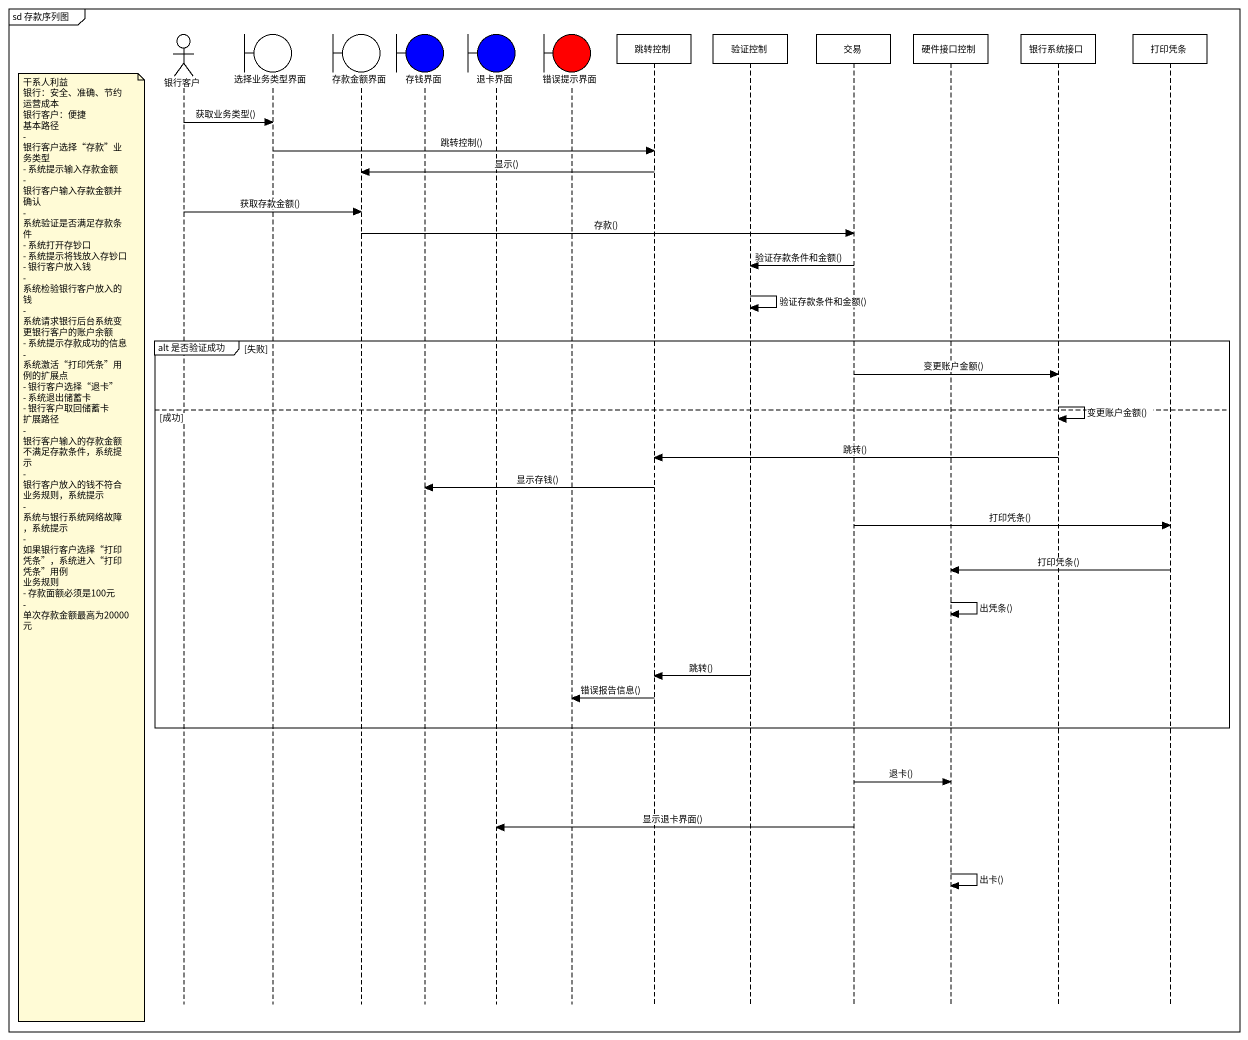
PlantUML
@startuml
mainframe sd 存款序列图
hide footbox
actor 银行客户
boundary 选择业务类型界面
boundary 存款金额界面
boundary 存钱界面 #0000FF
boundary 退卡界面 #0000FF
boundary 错误提示界面 #FF0000
participant 跳转控制 #FFFFFF
participant 验证控制 #FFFFFF
participant 交易 #FFFFFF
participant 硬件接口控制 #FFFFFF
participant 银行系统接口 #FFFFFF
participant 打印凭条 #FFFFFF

银行客户 -> 选择业务类型界面 : 获取业务类型()
选择业务类型界面 -> 跳转控制 : 跳转控制()
跳转控制 -> 存款金额界面 : 显示()
银行客户 -> 存款金额界面 : 获取存款金额()
存款金额界面 -> 交易 : 存款()
交易 -> 验证控制 : 验证存款条件和金额()
验证控制 -> 验证控制 : 验证存款条件和金额()
group alt 是否验证成功 [失败]
  交易 -> 银行系统接口 : 变更账户金额()
  银行系统接口 -> 银行系统接口 : 变更账户金额()
else 成功
  银行系统接口 -> 跳转控制 : 跳转()
  跳转控制 -> 存钱界面 : 显示存钱()
  交易 -> 打印凭条 : 打印凭条()
  note left of 银行客户
    干系人利益
    银行：安全、准确、节约运营成本
    银行客户：便捷
    基本路径
    - 银行客户选择“存款”业务类型
    - 系统提示输入存款金额
    - 银行客户输入存款金额并确认
    - 系统验证是否满足存款条件
    - 系统打开存钞口
    - 系统提示将钱放入存钞口
    - 银行客户放入钱
    - 系统检验银行客户放入的钱
    - 系统请求银行后台系统变更银行客户的账户余额
    - 系统提示存款成功的信息
    - 系统激活“打印凭条”用例的扩展点
    - 银行客户选择“退卡”
    - 系统退出储蓄卡
    - 银行客户取回储蓄卡
    扩展路径
    - 银行客户输入的存款金额不满足存款条件，系统提示
    - 银行客户放入的钱不符合业务规则，系统提示
    - 系统与银行系统网络故障，系统提示
    - 如果银行客户选择“打印凭条”，系统进入“打印凭条”用例
    业务规则
    - 存款面额必须是100元
    - 单次存款金额最高为20000元
  end note
  打印凭条 -> 硬件接口控制 : 打印凭条()
  硬件接口控制 -> 硬件接口控制 : 出凭条()
  验证控制 -> 跳转控制 : 跳转()
  跳转控制 -> 错误提示界面 : 错误报告信息()
end
交易 -> 硬件接口控制 : 退卡()
交易 -> 退卡界面 : 显示退卡界面()
硬件接口控制 -> 硬件接口控制 : 出卡()
@enduml
